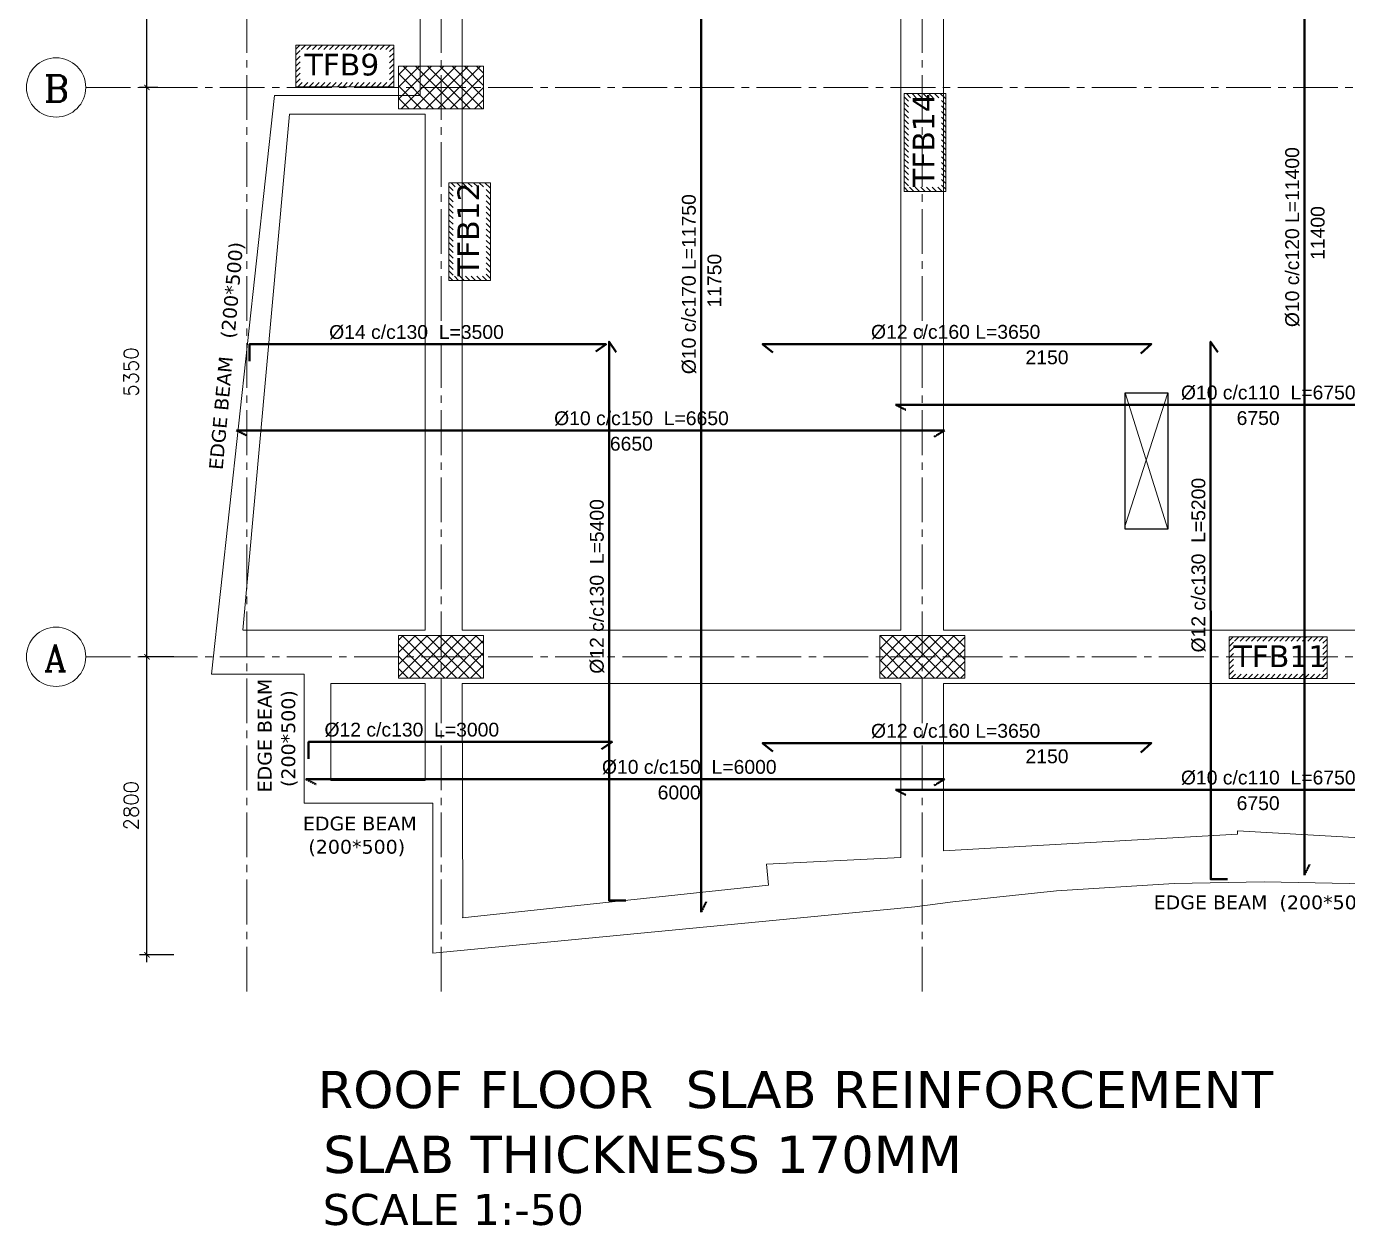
# Model space of a CAD drawing. Header units: inches. Extents: x -26151 to 62940, y -10194 to 246332.
# Drawn here: x 39775 to 41016, y 116382 to 117508 of the extents above; entities that cross this region are included whole.
import ezdxf

# ---------------------------------------------------------------- set-up
doc = ezdxf.new("R2010")
doc.units = ezdxf.units.IN
doc.header["$LTSCALE"] = 0.7
doc.header["$MEASUREMENT"] = 0
for name, pattern in [('ACAD_ISO10W100', [18, 12, -3, 0, -3]), ('CENTER2', [1.125, 0.75, -0.125, 0.125, -0.125]), ('DASHED2', [0.375, 0.25, -0.125])]:
    doc.linetypes.add(name, pattern=pattern)
doc.layers.get('0').update_dxf_attribs({"lineweight": 13})
doc.layers.get('Defpoints').update_dxf_attribs({"lineweight": 5})
for name, color, linetype, lineweight in [('axis', 254, 'ACAD_ISO10W100', 9), ('BEAM', 5, 'Continuous', 0), ('COLUMN', 4, 'Continuous', 20), ('dim', 1, 'Continuous', 25), ('hach', 9, 'Continuous', 9), ('hach 1', 254, 'Continuous', 9), ('hatch', 9, 'Continuous', 9), ('TEXT', 3, 'Continuous', 25), ('top renforcment', 7, 'Continuous', 40), ('VIS', 8, 'Continuous', 18)]:
    doc.layers.add(name, color=color, linetype=linetype, lineweight=lineweight)
doc.layers.add('Layer3', color=50, linetype='Continuous')
doc.styles.add('100', font='romans.shx', dxfattribs={"height": 13.5})
doc.styles.add('GENERATED_STYLE_4', font='verdanai.ttf')
doc.styles.add('romanc', font='verdana.ttf', dxfattribs={"height": 250})
doc.styles.get("Standard").update_dxf_attribs({"font": 'arial.ttf', "height": 13})
doc.dimstyles.new('abr100', dxfattribs={"dimtxt": 15, "dimasz": 5, "dimexe": 7, "dimexo": 7, "dimgap": 8, "dimtad": 1, "dimdec": 0, "dimlfac": 10, "dimzin": 4, "dimdsep": 46, "dimtxsty": '100', "dimblk": 'ARCHTICK', "dimcen": 0.09, "dimdle": 7, "dimclrd": 1, "dimclre": 8, "dimclrt": 2, "dimadec": 0, "dimazin": 1, "dimtfac": 1, "dimtdec": 0, "dimtix": 1, "dimtofl": 0, "dimtmove": 0, "dimatfit": 3, "dimldrblk": 'ARCHTICK', "dimfxl": 0, "dimtolj": 1, "dimtzin": 0, "dimlwd": -1, "dimlwe": -1, "dimarcsym": 0})
doc.dimstyles.get("Standard").update_dxf_attribs({"dimtxt": 13, "dimasz": 5, "dimexe": 0.18, "dimexo": 0.0625, "dimgap": 6, "dimtad": 1, "dimdec": 0, "dimlfac": 10, "dimzin": 0, "dimdsep": 46, "dimtxsty": 'Standard', "dimblk": 'ARCHTICK', "dimcen": 0.09, "dimse1": 1, "dimse2": 1, "dimclrd": 1, "dimclre": 7, "dimclrt": 3, "dimadec": 0, "dimazin": 0, "dimtfac": 1, "dimtdec": 0, "dimtix": 1, "dimtofl": 0, "dimtmove": 0, "dimatfit": 3, "dimldrblk": 'ARCHTICK', "dimfxl": 0, "dimtolj": 1, "dimtzin": 0, "dimarcsym": 0})

# ---------------------------------------------------------------- blocks, each defined once
blk = doc.blocks.new('_ArchTick')
at = {"color": 0, "linetype": 'ByBlock', "lineweight": 0, "const_width": 0.15}
blk.add_lwpolyline([(-0.5, -0.5), (0.5, 0.5)], dxfattribs=at)
blk = doc.blocks.new('*D751')
at = {"layer": 'Defpoints', "color": 0, "transparency": 16777216}
for p in [(39888.3, 116916.1), (39920.6, 116916.1), (39920.6, 116636.1)]:
    blk.add_point(p, dxfattribs=at)
at = {"layer": 'dim', "color": 8, "transparency": 16777216}
for p, q in [((39913.6, 116916.1), (39881.3, 116916.1)), ((39913.6, 116636.1), (39881.3, 116636.1))]:
    blk.add_line(p, q, dxfattribs=at)
at = {"layer": 'dim', "color": 1, "transparency": 16777216}
blk.add_line((39888.3, 116629.1), (39888.3, 116923.1), dxfattribs=at)
at = {"layer": 'dim', "color": 1, "transparency": 16777216, "xscale": 5, "yscale": 5, "zscale": 5}
for p, rotation in [((39888.3, 116916.1), 90), ((39888.3, 116636.1), 270)]:
    blk.add_blockref('_ArchTick', p, dxfattribs=dict(at, rotation=rotation))
at = {"layer": 'dim', "color": 2, "transparency": 16777216, "insert": (39873.5, 116776.1), "char_height": 13.5, "attachment_point": 5, "rotation": 90, "style": '100'}
blk.add_mtext('\\A1;2800', dxfattribs=at)
blk = doc.blocks.new('*D752')
at = {"layer": 'Defpoints', "color": 0, "transparency": 16777216}
for p in [(39888.3, 117451.1), (39905.6, 117451.1), (39920.6, 116916.1)]:
    blk.add_point(p, dxfattribs=at)
at = {"layer": 'dim', "color": 8, "transparency": 16777216}
for p, q in [((39898.6, 117451.1), (39881.3, 117451.1)), ((39913.6, 116916.1), (39881.3, 116916.1))]:
    blk.add_line(p, q, dxfattribs=at)
at = {"layer": 'dim', "color": 1, "transparency": 16777216}
blk.add_line((39888.3, 116909.1), (39888.3, 117458.1), dxfattribs=at)
at = {"layer": 'dim', "color": 1, "transparency": 16777216, "xscale": 5, "yscale": 5, "zscale": 5}
for p, rotation in [((39888.3, 117451.1), 90), ((39888.3, 116916.1), 270)]:
    blk.add_blockref('_ArchTick', p, dxfattribs=dict(at, rotation=rotation))
at = {"layer": 'dim', "color": 2, "transparency": 16777216, "insert": (39873.5, 117183.6), "char_height": 13.5, "attachment_point": 5, "rotation": 90, "style": '100'}
blk.add_mtext('\\A1;5350', dxfattribs=at)
blk = doc.blocks.new('*D753')
at = {"layer": 'Defpoints', "color": 0, "transparency": 16777216}
for p in [(39888.3, 117826.1), (39905.6, 117826.1), (39905.6, 117451.1)]:
    blk.add_point(p, dxfattribs=at)
at = {"layer": 'dim', "color": 8, "transparency": 16777216}
for p, q in [((39898.6, 117826.1), (39881.3, 117826.1)), ((39898.6, 117451.1), (39881.3, 117451.1))]:
    blk.add_line(p, q, dxfattribs=at)
at = {"layer": 'dim', "color": 1, "transparency": 16777216}
blk.add_line((39888.3, 117444.1), (39888.3, 117833.1), dxfattribs=at)
at = {"layer": 'dim', "color": 1, "transparency": 16777216, "xscale": 5, "yscale": 5, "zscale": 5}
for p, rotation in [((39888.3, 117826.1), 90), ((39888.3, 117451.1), 270)]:
    blk.add_blockref('_ArchTick', p, dxfattribs=dict(at, rotation=rotation))
at = {"layer": 'dim', "color": 2, "transparency": 16777216, "insert": (39873.5, 117638.6), "char_height": 13.5, "attachment_point": 5, "rotation": 90, "style": '100'}
blk.add_mtext('\\A1;3750', dxfattribs=at)
blk = doc.blocks.new('*D1181')
at = {"layer": 'Defpoints', "color": 0, "transparency": 16777216}
for p in [(39972.5, 117103.5, -19467.6), (40637.5, 117103.5, -59863), (40637.5, 117103.5)]:
    blk.add_point(p, dxfattribs=at)
at = {"layer": 'TEXT', "color": 3, "transparency": 16777216, "insert": (40343.3, 117116.2), "char_height": 13, "attachment_point": 5}
blk.add_mtext('\\A1;6650', dxfattribs=at)
blk = doc.blocks.new('*D1182')
at = {"layer": 'Defpoints', "color": 0, "transparency": 16777216}
for p in [(39972.5, 117128.7), (40637.5, 117128.7, -19467.6), (40637.5, 117127)]:
    blk.add_point(p, dxfattribs=at)
at = {"layer": 'TEXT', "color": 3, "transparency": 16777216, "insert": (40352.8, 117140), "char_height": 13, "attachment_point": 5}
blk.add_mtext('\\A1;%%C10 c/c150  L=6650', dxfattribs=at)
blk = doc.blocks.new('*D1185')
at = {"layer": 'Defpoints', "color": 0, "transparency": 16777216}
for p in [(40616.5, 117184.8, -26473), (40831.5, 117184.8, -40395.4), (40831.5, 117184.8)]:
    blk.add_point(p, dxfattribs=at)
at = {"layer": 'TEXT', "color": 3, "transparency": 16777216, "insert": (40733.7, 117197.4), "char_height": 13, "attachment_point": 5}
blk.add_mtext('\\A1;2150', dxfattribs=at)
blk = doc.blocks.new('*D1186')
at = {"layer": 'Defpoints', "color": 0, "transparency": 16777216}
for p in [(40466.5, 117209.9), (40831.5, 117209.9), (40831.5, 117208.2)]:
    blk.add_point(p, dxfattribs=at)
at = {"layer": 'TEXT', "color": 3, "transparency": 16777216, "insert": (40647.9, 117221.2), "char_height": 13, "attachment_point": 5}
blk.add_mtext('\\A1;%%C12 c/c160 L=3650', dxfattribs=at)
blk = doc.blocks.new('*D1189')
at = {"layer": 'Defpoints', "color": 0, "transparency": 16777216}
for p in [(39969.5, 117209.7), (39969.5, 117208), (40319.5, 117209.7, 13009.9)]:
    blk.add_point(p, dxfattribs=at)
at = {"layer": 'TEXT', "color": 3, "transparency": 16777216, "insert": (40141.5, 117221), "char_height": 13, "attachment_point": 5}
blk.add_mtext('\\A1;%%C14 c/c130  L=3500', dxfattribs=at)
blk = doc.blocks.new('*D1191')
at = {"layer": 'Defpoints', "color": 0, "transparency": 16777216}
for p in [(40591.5, 116765.9, -19467.6), (41266.5, 116765.9, -59863), (41266.5, 116765.9)]:
    blk.add_point(p, dxfattribs=at)
at = {"layer": 'TEXT', "color": 3, "transparency": 16777216, "insert": (40932, 116778.5), "char_height": 13, "attachment_point": 5}
blk.add_mtext('\\A1;6750', dxfattribs=at)
blk = doc.blocks.new('*D1192')
at = {"layer": 'Defpoints', "color": 0, "transparency": 16777216}
for p in [(40591.5, 116791.1), (41266.5, 116791.1, -19467.6), (41266.5, 116789.4)]:
    blk.add_point(p, dxfattribs=at)
at = {"layer": 'TEXT', "color": 3, "transparency": 16777216, "insert": (40941.5, 116802.4), "char_height": 13, "attachment_point": 5}
blk.add_mtext('\\A1;%%C10 c/c110  L=6750', dxfattribs=at)
blk = doc.blocks.new('*D1193')
at = {"layer": 'Defpoints', "color": 0, "transparency": 16777216}
for p in [(40616.5, 116809.9, -26473), (40831.5, 116809.9, -40395.4), (40831.5, 116809.9)]:
    blk.add_point(p, dxfattribs=at)
at = {"layer": 'TEXT', "color": 3, "transparency": 16777216, "insert": (40733.7, 116822.5), "char_height": 13, "attachment_point": 5}
blk.add_mtext('\\A1;2150', dxfattribs=at)
blk = doc.blocks.new('*D1194')
at = {"layer": 'Defpoints', "color": 0, "transparency": 16777216}
for p in [(40466.5, 116835), (40831.5, 116835), (40831.5, 116833.3)]:
    blk.add_point(p, dxfattribs=at)
at = {"layer": 'TEXT', "color": 3, "transparency": 16777216, "insert": (40647.9, 116846.3), "char_height": 13, "attachment_point": 5}
blk.add_mtext('\\A1;%%C12 c/c160 L=3650', dxfattribs=at)
blk = doc.blocks.new('*D1200')
at = {"layer": 'Defpoints', "color": 0, "transparency": 16777216}
for p in [(40025.1, 116836.1), (40025.1, 116834.4), (40325.2, 116836.1, 13009.9)]:
    blk.add_point(p, dxfattribs=at)
at = {"layer": 'TEXT', "color": 3, "transparency": 16777216, "insert": (40137.1, 116847.4), "char_height": 13, "attachment_point": 5}
blk.add_mtext('\\A1;%%C12 c/c130  L=3000', dxfattribs=at)
blk = doc.blocks.new('*D1201')
at = {"layer": 'Defpoints', "color": 0, "transparency": 16777216}
for p in [(40037.5, 116775.9, -19467.6), (40637.5, 116775.9, -59863), (40637.5, 116775.9)]:
    blk.add_point(p, dxfattribs=at)
at = {"layer": 'TEXT', "color": 3, "transparency": 16777216, "insert": (40388.2, 116788.5), "char_height": 13, "attachment_point": 5}
blk.add_mtext('\\A1;6000', dxfattribs=at)
blk = doc.blocks.new('*D1202')
at = {"layer": 'Defpoints', "color": 0, "transparency": 16777216}
for p in [(40037.5, 116801.1), (40637.5, 116801.1, -19467.6), (40637.5, 116799.4)]:
    blk.add_point(p, dxfattribs=at)
at = {"layer": 'TEXT', "color": 3, "transparency": 16777216, "insert": (40397.7, 116812.4), "char_height": 13, "attachment_point": 5}
blk.add_mtext('\\A1;%%C10 c/c150  L=6000', dxfattribs=at)
blk = doc.blocks.new('*D1126')
at = {"layer": 'Defpoints', "color": 0, "transparency": 16777216}
for p in [(40591.5, 117127.7, -19467.6), (41266.5, 117127.7, -59863), (41266.5, 117127.7)]:
    blk.add_point(p, dxfattribs=at)
at = {"layer": 'TEXT', "color": 3, "transparency": 16777216, "insert": (40932, 117140.3), "char_height": 13, "attachment_point": 5}
blk.add_mtext('\\A1;6750', dxfattribs=at)
blk = doc.blocks.new('*D1127')
at = {"layer": 'Defpoints', "color": 0, "transparency": 16777216}
for p in [(40591.5, 117152.8), (41266.5, 117152.8, -19467.6), (41266.5, 117151.2)]:
    blk.add_point(p, dxfattribs=at)
at = {"layer": 'TEXT', "color": 3, "transparency": 16777216, "insert": (40941.5, 117164.2), "char_height": 13, "attachment_point": 5}
blk.add_mtext('\\A1;%%C10 c/c110  L=6750', dxfattribs=at)
blk = doc.blocks.new('*D1243')
at = {"layer": 'Defpoints', "color": 0, "transparency": 16777216}
for p in [(40434, 117851.1, -59863), (40434, 117851.1), (40434, 116676.1, -59863)]:
    blk.add_point(p, dxfattribs=at)
at = {"layer": 'TEXT', "color": 3, "transparency": 16777216, "insert": (40421.4, 117269.5), "char_height": 13, "attachment_point": 5, "rotation": 90}
blk.add_mtext('\\A1;11750', dxfattribs=at)
blk = doc.blocks.new('*D1244')
at = {"layer": 'Defpoints', "color": 0, "transparency": 16777216}
for p in [(40408.8, 117851.1, -19467.6), (40410.5, 117851.1), (40408.8, 116676, -40395.4)]:
    blk.add_point(p, dxfattribs=at)
at = {"layer": 'TEXT', "color": 3, "transparency": 16777216, "insert": (40397.5, 117266.2), "char_height": 13, "attachment_point": 5, "rotation": 90}
blk.add_mtext('\\A1;%%C10 c/c170 L=11750', dxfattribs=at)
blk = doc.blocks.new('*D1245')
at = {"layer": 'Defpoints', "color": 0, "transparency": 16777216}
for p in [(41000.7, 117851.1, -59863), (41000.7, 117851.1), (41000.7, 116711.1, -59863)]:
    blk.add_point(p, dxfattribs=at)
at = {"layer": 'TEXT', "color": 3, "transparency": 16777216, "insert": (40988, 117314.3), "char_height": 13, "attachment_point": 5, "rotation": 90}
blk.add_mtext('\\A1;11400', dxfattribs=at)
blk = doc.blocks.new('*D1246')
at = {"layer": 'Defpoints', "color": 0, "transparency": 16777216}
for p in [(40975.5, 117851.1, -19467.6), (40977.2, 117851.1), (40975.5, 116711, -40395.4)]:
    blk.add_point(p, dxfattribs=at)
at = {"layer": 'TEXT', "color": 3, "transparency": 16777216, "insert": (40964.2, 117310.4), "char_height": 13, "attachment_point": 5, "rotation": 90}
blk.add_mtext('\\A1;%%C10 c/c120 L=11400', dxfattribs=at)
blk = doc.blocks.new('*D1249')
at = {"layer": 'Defpoints', "color": 0, "transparency": 16777216}
for p in [(40322.4, 117212.1, 13009.9), (40322.4, 116672), (40324.1, 116672)]:
    blk.add_point(p, dxfattribs=at)
at = {"layer": 'TEXT', "color": 3, "transparency": 16777216, "insert": (40311.1, 116982.2), "char_height": 13, "attachment_point": 5, "rotation": 90}
blk.add_mtext('\\A1;%%C12 c/c130  L=5400', dxfattribs=at)
blk = doc.blocks.new('*D1224')
at = {"layer": 'Defpoints', "color": 0, "transparency": 16777216}
for p in [(40887.4, 117212.1, 13009.9), (40887.4, 116692), (40889.1, 116692)]:
    blk.add_point(p, dxfattribs=at)
at = {"layer": 'TEXT', "color": 3, "transparency": 16777216, "insert": (40876.1, 117002.2), "char_height": 13, "attachment_point": 5, "rotation": 90}
blk.add_mtext('\\A1;%%C12 c/c130  L=5200', dxfattribs=at)

msp = doc.modelspace()

# ---------------------------------------------------------------- hatches: boundary and pattern name
at = {"layer": 'hach 1', "linetype": 'ByBlock'}
h = msp.add_hatch(dxfattribs=at)
h.set_pattern_fill('ANSI31', color=256, scale=30, style=0)
h.set_pattern_definition([(45, (52485.543, -2187.408), (-2.65165043, 2.65165043), [])])
h.paths.add_polyline_path([(40120.09, 117490.76), (40028.15, 117490.76), (40028.15, 117451.76), (40120.09, 117451.76)])
h.paths.add_polyline_path([(40116.09, 117486.76), (40116.09, 117455.76), (40032.15, 117455.76), (40032.15, 117486.76)], flags=16)
h = msp.add_hatch(dxfattribs=at)
h.set_pattern_fill('ANSI31', color=256, scale=30, angle=90, style=0)
h.set_pattern_definition([(135, (160277.73, 129810.847), (-2.65165043, -2.65165043), [])])
h.paths.add_polyline_path([(40599.56, 117445.4), (40599.56, 117353.45), (40638.56, 117353.45), (40638.56, 117445.4)])
h.paths.add_polyline_path([(40603.56, 117441.4), (40634.56, 117441.4), (40634.56, 117357.45), (40603.56, 117357.45)], flags=16)
h = msp.add_hatch(dxfattribs=at)
h.set_pattern_fill('ANSI31', color=256, scale=30, angle=90, style=0)
h.set_pattern_definition([(135, (159850.0822, 129727.01), (-2.65165043, -2.65165043), [])])
h.paths.add_polyline_path([(40171.91, 117361.56), (40171.91, 117269.61), (40210.91, 117269.61), (40210.91, 117361.56)])
h.paths.add_polyline_path([(40175.91, 117357.56), (40206.91, 117357.56), (40206.91, 117273.61), (40175.91, 117273.61)], flags=16)
h = msp.add_hatch(dxfattribs=at)
h.set_pattern_fill('ANSI31', color=256, scale=30, style=0)
h.set_pattern_definition([(45, (53362.143, -2743.3304), (-2.65165043, 2.65165043), [])])
h.paths.add_polyline_path([(40996.69, 116934.84), (40904.75, 116934.84), (40904.75, 116895.84), (40996.69, 116895.84)])
h.paths.add_polyline_path([(40992.69, 116930.84), (40992.69, 116899.84), (40908.75, 116899.84), (40908.75, 116930.84)], flags=16)
at = {"layer": 'hatch', "ltscale": 0.5}
h = msp.add_hatch(dxfattribs=at)
h.set_pattern_fill('NET', color=256, scale=65, angle=45, style=0)
h.set_pattern_definition([(45, (-422395.65, -142962.6286), (-5.7452426, 5.7452426), []), (135, (-422395.65, -142962.6286), (-5.7452426, -5.7452426), [])])
h.paths.add_polyline_path([(40124.54, 117471.08), (40204.54, 117471.08), (40204.54, 117431.08), (40124.54, 117431.08)])
h = msp.add_hatch(dxfattribs=at)
h.set_pattern_fill('NET', color=256, scale=65, angle=45, style=0)
h.set_pattern_definition([(45, (-421955.65, -142697.6286), (-5.7452426, 5.7452426), []), (135, (-421955.65, -142697.6286), (-5.7452426, -5.7452426), [])])
h.paths.add_polyline_path([(40124.54, 116936.08), (40204.54, 116936.08), (40204.54, 116896.08), (40124.54, 116896.08)])
h = msp.add_hatch(dxfattribs=at)
h.set_pattern_fill('NET', color=256, scale=65, angle=45, style=0)
h.set_pattern_definition([(45, (-421943.65, -142697.6286), (-5.7452426, 5.7452426), []), (135, (-421943.65, -142697.6286), (-5.7452426, -5.7452426), [])])
h.paths.add_polyline_path([(40576.54, 116936.08), (40656.54, 116936.08), (40656.54, 116896.08), (40576.54, 116896.08)])

# ---------------------------------------------------------------- linework, layer by layer
at = {"lineweight": 20}
for centre in [(39802.98, 117451.08), (39802.98, 116916.08)]:
    msp.add_ellipse(centre, major_axis=(-0.02, 27.86), ratio=1, start_param=4.7118466, end_param=10.9950319, dxfattribs=at)
at = {"layer": 'axis', "linetype": 'CENTER2', "ltscale": 80}
for p, q in [((39982.04, 116601.69), (39982.04, 119991.98)), ((40164.54, 116601.69), (40164.54, 119991.98)), ((40616.54, 116601.69), (40616.54, 119991.98)), ((39830.85, 117451.08), (41995.58, 117451.08)), ((39830.85, 116916.08), (41995.58, 116916.08))]:
    msp.add_line(p, q, dxfattribs=at)
at = {"layer": 'BEAM', "linetype": 'Continuous'}
for p, q in [((40184.54, 117801.08), (40184.54, 117451.08)), ((40596.54, 117451.08), (40596.54, 117801.08)), ((40636.54, 117451.08), (40636.54, 117801.08)), ((40184.54, 117451.08), (40184.54, 116941.08)), ((40596.54, 116941.08), (40596.54, 117451.08)), ((40636.54, 116941.08), (40636.54, 117451.08)), ((40022.16, 117426.08), (40149.54, 117426.08)), ((40149.54, 117426.08), (40149.54, 116941.08)), ((39978.75, 116941.08), (40149.54, 116941.08)), ((40184.54, 116941.08), (40596.54, 116941.08)), ((40636.54, 116941.08), (41236.54, 116941.08)), ((40060.97, 116891.08), (40149.54, 116891.08)), ((40149.54, 116799.7), (40149.54, 116891.08)), ((40184.54, 116891.08), (40596.54, 116891.08)), ((40184.99, 116670.78), (40184.54, 116891.08)), ((40596.54, 116727.46), (40596.54, 116891.08)), ((40636.54, 116891.08), (41236.54, 116891.08)), ((40636.54, 116733.8), (40636.54, 116891.08))]:
    msp.add_line(p, q, dxfattribs=at)
for points in [[(39978.32, 116941.08), (40022.16, 117426.08)], [(40149.54, 116799.7), (40060.97, 116799.7), (40060.97, 116891.08)], [(41236.54, 116733.99), (40912.67, 116752.54), (40912.67, 116749.38), (40636.54, 116733.8)], [(40596.54, 116727.46), (40470.29, 116721.37), (40472.22, 116701.45), (40184.54, 116670.73)]]:
    msp.add_lwpolyline(points, dxfattribs=at)
at = {"layer": 'COLUMN'}
for points in [[(40124.54, 117471.08), (40204.54, 117471.08), (40204.54, 117431.08), (40124.54, 117431.08)], [(40124.54, 116936.08), (40204.54, 116936.08), (40204.54, 116896.08), (40124.54, 116896.08)], [(40124.54, 116936.08), (40204.54, 116936.08), (40204.54, 116896.08), (40124.54, 116896.08)], [(40576.54, 116936.08), (40656.54, 116936.08), (40656.54, 116896.08), (40576.54, 116896.08)]]:
    msp.add_lwpolyline(points, close=True, dxfattribs=at)
at = {"layer": 'hach', "color": 6, "linetype": 'ByBlock'}
for points in [[(41725.25, 118661.03), (41725.25, 118498.93), (41745.25, 118498.93), (41745.25, 118278.93), (41728.54, 118278.93), (41728.54, 118128.5), (41745.25, 118128.5), (41745.25, 117913.5), (41728.54, 117913.5), (41728.54, 117754.53), (41745.25, 117754.53), (41745.25, 117534.53), (41728.54, 117534.53), (41728.54, 117443.63), (41867.17, 117443.63), (41926.16, 116899.76), (41839.31, 116899.76), (41839.31, 116778.7), (41718.25, 116778.7), (41718.25, 116637.76), (41265.77, 116681.04), (41156.57, 116694.15), (41033.38, 116702.62), (40937.61, 116704.62)], [(40937.61, 116704.62), (40853.19, 116703.07), (40742.59, 116696.32), (40645.26, 116685.93), (40609.45, 116681.04), (40156.97, 116637.76), (40156.97, 116778.7), (40035.91, 116778.7), (40035.91, 116899.76), (39949.06, 116899.76), (40008.05, 117443.63), (40144.97, 117443.63), (40144.97, 117532.65), (40129.97, 117532.65), (40129.97, 117752.65), (40144.97, 117752.65), (40144.97, 118180.63), (39972.54, 118180.63), (39972.54, 118181.08)]]:
    msp.add_lwpolyline(points, dxfattribs=at)
at = {"layer": 'hach 1', "linetype": 'ByBlock'}
for points in [[(40028.15, 117490.76), (40120.09, 117490.76), (40120.09, 117451.76), (40028.15, 117451.76)], [(40599.56, 117353.45), (40599.56, 117445.4), (40638.56, 117445.4), (40638.56, 117353.45)], [(40171.91, 117269.61), (40171.91, 117361.56), (40210.91, 117361.56), (40210.91, 117269.61)], [(40904.75, 116934.84), (40996.69, 116934.84), (40996.69, 116895.84), (40904.75, 116895.84)]]:
    msp.add_lwpolyline(points, close=True, dxfattribs=at)
at = {"layer": 'Layer3', "color": 1, "linetype": 'ByBlock'}
msp.add_lwpolyline([(40807.04, 117164.12), (40847.04, 117164.12), (40847.04, 117036.12), (40807.04, 117036.12)], close=True, dxfattribs=at)
at = {"layer": 'top renforcment', "color": 4, "linetype": 'DASHED2', "ltscale": 2}
for points, elevation in [([(40413.61, 116685.79), (40408.81, 116676.05), (40408.8, 117851.08), (40414.62, 117841.34)], 34486.2), ([(40980.29, 116720.79), (40975.49, 116711.05), (40975.49, 117851.08), (40981.31, 117841.34)], 34486.2), ([(40601.25, 117148.07), (40591.51, 117152.88), (41266.54, 117152.88), (41256.8, 117147.06)], -5909.18), ([(39982.26, 117123.91), (39972.51, 117128.72), (40637.54, 117128.72), (40627.8, 117122.9)], -5909.18), ([(40047.26, 116796.3), (40037.51, 116801.11), (40637.54, 116801.11), (40627.8, 116795.29)], -5909.18), ([(40601.25, 116786.29), (40591.51, 116791.1), (41266.54, 116791.1), (41256.8, 116785.28)], -5909.18)]:
    msp.add_lwpolyline(points, dxfattribs=dict(at, elevation=elevation))
at = {"layer": 'top renforcment', "color": 3, "elevation": -13009.85}
for points in [[(40309.8, 117202.93), (40319.55, 117209.73), (39984.51, 117209.73), (39984.51, 117193.94)], [(40476.29, 117202.08), (40466.55, 117209.95), (40831.55, 117209.95), (40821.8, 117201.07)], [(40315.41, 116829.29), (40325.15, 116836.09), (40040.12, 116836.09), (40040.12, 116820.3)], [(40476.29, 116827.2), (40466.55, 116835.06), (40831.55, 116835.06), (40821.8, 116826.18)]]:
    msp.add_lwpolyline(points, dxfattribs=at)
at = {"layer": 'top renforcment', "color": 3}
for points in [[(40329.15, 117202.34), (40322.35, 117212.08), (40322.35, 116687.04), (40338.14, 116687.04)], [(40894.2, 117202.34), (40887.4, 117212.08), (40887.41, 116707.04), (40903.2, 116707.04)]]:
    msp.add_lwpolyline(points, dxfattribs=at)
at = {"layer": 'VIS', "linetype": 'Continuous', "lineweight": 5}
for p, q in [((40807.04, 117039.32), (40847.04, 117164.12)), ((40847.04, 117036.12), (40807.04, 117164.12))]:
    msp.add_line(p, q, dxfattribs=at)

# ---------------------------------------------------------------- texts
at = {"layer": 'TEXT', "color": 2, "style": 'romanc'}
for s, height, p in [('TFB9', 20.4, (40036.35, 117462.33)), ('TFB11', 20.4, (40908.91, 116906.4)), ('EDGE BEAM', 13, (40034.84, 116752.91)), ('(200*500)', 13, (40039.94, 116731.08)), ('EDGE BEAM  (200*500)', 13, (40833.85, 116678.84))]:
    msp.add_text(s, height=height, dxfattribs=at).set_placement(p)
for s, height, rotation, p in [('TFB14', 20.4, 90, (40628, 117357.61)), ('TFB12', 20.4, 90, (40200.35, 117273.78)), ('EDGE BEAM   (200*500)', 13, 84.83464, (39959.42, 117091.36)), ('EDGE BEAM', 13, 90, (40005.4, 116788.66)), ('(200*500)', 13, 90, (40027.58, 116793.76))]:
    msp.add_text(s, height=height, rotation=rotation, dxfattribs=at).set_placement(p)
at = {"layer": 'TEXT', "style": 'romanc'}
for s, p in [('ROOF FLOOR  SLAB REINFORCEMENT  ', (40048.7, 116492.01)), (' SLAB THICKNESS 170MM', (40038.68, 116431.05))]:
    msp.add_text(s, height=35, dxfattribs=at).set_placement(p)
at = {"layer": 'TEXT', "color": 7, "style": 'romanc'}
msp.add_text('SCALE 1:-50', height=29.1666, dxfattribs=at).set_placement((40053.46, 116382.2))
at = {"layer": 'TEXT', "char_height": 25, "attachment_point": 1, "style": 'GENERATED_STYLE_4'}
for s, insert in [('{\\Fromanc|c0;B}', (39791.53, 117462.59)), ('{\\Fromanc|c0;A}', (39791.53, 116927.59))]:
    msp.add_mtext(s, dxfattribs=dict(at, insert=insert))

# ---------------------------------------------------------------- dimensions: what is measured, and where the dimension line sits
at = {"layer": 'dim'}
for base, p1, p2, picture, middle in [((39888.26, 117826.08), (39905.56, 117451.08), (39905.56, 117826.08), '*D753', (39873.51, 117638.58)), ((39888.26, 117451.08), (39920.62, 116916.08), (39905.56, 117451.08), '*D752', (39873.51, 117183.58)), ((39888.26, 116916.08), (39920.62, 116636.09), (39920.62, 116916.08), '*D751', (39873.51, 116776.08))]:
    dim = msp.add_linear_dim(base=base, p1=p1, p2=p2, angle=90, dimstyle='abr100', dxfattribs=at)
    dim.commit()
    dim.dimension.update_dxf_attribs({"geometry": picture, "text_midpoint": middle})
at = {"layer": 'TEXT'}
for base, p1, p2, angle, text, picture, middle in [((40410.53, 117851.08, 47496.06), (40408.83, 116676.05, 7100.68), (40408.83, 117851.08, 28028.42), 90, '%%C10 c/c170 L=<>', '*D1244', (40410.53, 117266.21, 47496.06)), ((40977.21, 117851.08, 47496.06), (40975.52, 116711.05, 7100.68), (40975.52, 117851.08, 28028.42), 90, '%%C10 c/c120 L=<>', '*D1246', (40977.21, 117310.44, 47496.06)), ((39969.51, 117208), (40319.55, 117209.7, 13009.85), (39969.51, 117209.7), 180, '%%C14 c/c130  L=<>', '*D1189', (40141.54, 117208)), ((40324.08, 116672.05, 13009.85), (40322.38, 117212.08, 26019.71), (40322.38, 116672.05, 13009.85), 270, '%%C12 c/c130  L=<>', '*D1249', (40324.08, 116982.22, 13009.85)), ((40889.13, 116692.05, 13009.85), (40887.44, 117212.08, 26019.71), (40887.44, 116692.05, 13009.85), 270, '%%C12 c/c130  L=<>', '*D1224', (40889.13, 117002.22, 13009.85)), ((40025.12, 116834.36), (40325.15, 116836.06, 13009.85), (40025.12, 116836.06), 180, '%%C12 c/c130  L=<>', '*D1200', (40137.14, 116834.36))]:
    dim = msp.add_linear_dim(base=base, p1=p1, p2=p2, angle=angle, text=text, dimstyle='Standard', override={"dimsd1": 1, "dimsd2": 1, "dimfxl": 0.1, "dimfxlon": 1}, dxfattribs=at)
    dim.commit()
    dim.dimension.update_dxf_attribs({"geometry": picture, "text_midpoint": middle, "dimtype": 160})
for base, p1, p2, angle, picture, middle in [((40434, 117851.08, 59863.02), (40434, 116676.08), (40434, 117851.08), 90, '*D1243', (40434, 117269.54, 59863.02)), ((41000.68, 117851.08, 59863.02), (41000.68, 116711.08), (41000.68, 117851.08), 90, '*D1245', (41000.68, 117314.34, 59863.02)), ((40831.55, 117184.75, 12366.96), (40616.55, 117184.75, -14106.02), (40831.55, 117184.75, -28028.42), 360, '*D1185', (40733.74, 117184.75, 12366.96)), ((41266.54, 117127.68, 19467.64), (40591.54, 117127.68), (41266.54, 117127.68, -40395.38), 360, '*D1126', (40932, 117127.68, 19467.64)), ((40637.54, 117103.52, 19467.64), (39972.55, 117103.52), (40637.54, 117103.52, -40395.38), 360, '*D1181', (40343.31, 117103.52, 19467.64)), ((40831.55, 116809.87, 12366.96), (40616.55, 116809.87, -14106.02), (40831.55, 116809.87, -28028.42), 360, '*D1193', (40733.74, 116809.87, 12366.96)), ((40637.54, 116775.91, 19467.64), (40037.55, 116775.91), (40637.54, 116775.91, -40395.38), 360, '*D1201', (40388.16, 116775.91, 19467.64)), ((41266.54, 116765.9, 19467.64), (40591.54, 116765.9), (41266.54, 116765.9, -40395.38), 360, '*D1191', (40932, 116765.9, 19467.64))]:
    dim = msp.add_linear_dim(base=base, p1=p1, p2=p2, angle=angle, dimstyle='Standard', override={"dimsd1": 1, "dimsd2": 1, "dimfxl": 0.1, "dimfxlon": 1}, dxfattribs=at)
    dim.commit()
    dim.dimension.update_dxf_attribs({"geometry": picture, "text_midpoint": middle, "dimtype": 161})
for base, p1, p2, text, picture, middle in [((40831.55, 117208.22), (40466.55, 117209.92), (40831.55, 117209.92), '%%C12 c/c160 L=<>', '*D1186', (40647.93, 117208.22)), ((41266.54, 117151.15, 7100.68), (40591.51, 117152.85, 7100.68), (41266.54, 117152.85, -12366.96), '%%C10 c/c110  L=<>', '*D1127', (40941.5, 117151.15, 7100.68)), ((40637.54, 117126.99, 7100.68), (39972.51, 117128.69, 7100.68), (40637.54, 117128.69, -12366.96), '%%C10 c/c150  L=<>', '*D1182', (40352.81, 117126.99, 7100.68)), ((40831.55, 116833.34), (40466.55, 116835.03), (40831.55, 116835.03), '%%C12 c/c160 L=<>', '*D1194', (40647.93, 116833.34)), ((40637.54, 116799.38, 7100.68), (40037.51, 116801.08, 7100.68), (40637.54, 116801.08, -12366.96), '%%C10 c/c150  L=<>', '*D1202', (40397.66, 116799.38, 7100.68)), ((41266.54, 116789.37, 7100.68), (40591.51, 116791.07, 7100.68), (41266.54, 116791.07, -12366.96), '%%C10 c/c110  L=<>', '*D1192', (40941.5, 116789.37, 7100.68))]:
    dim = msp.add_linear_dim(base=base, p1=p1, p2=p2, text=text, dimstyle='Standard', override={"dimsd1": 1, "dimsd2": 1, "dimfxl": 0.1, "dimfxlon": 1}, dxfattribs=at)
    dim.commit()
    dim.dimension.update_dxf_attribs({"geometry": picture, "text_midpoint": middle, "dimtype": 160})

doc.saveas('drawing.dxf')
